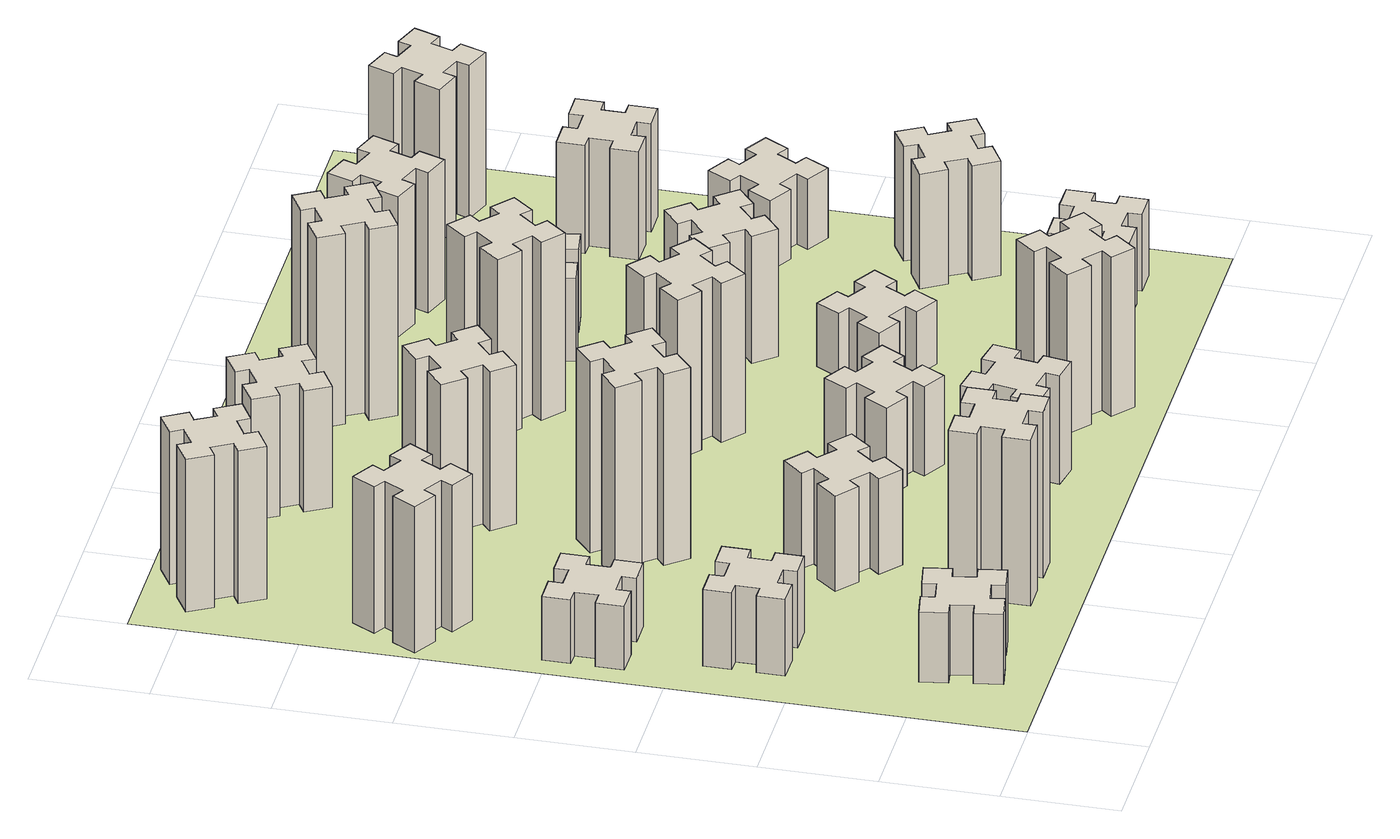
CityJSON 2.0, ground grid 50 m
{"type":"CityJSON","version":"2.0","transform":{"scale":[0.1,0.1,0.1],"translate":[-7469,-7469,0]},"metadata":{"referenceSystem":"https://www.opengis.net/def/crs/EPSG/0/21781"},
"CityObjects":{
"building1":{"type":"Building","attributes":{"class":"1000","function":"1000","usage":"1000","yearOfConstruction":2016,"roofType":"1000","measuredHeight":33,"storeysAboveGround":30,"storeysBelowGround":0},"geometry":[{"type":"Solid","lod":"1","boundaries":[[[[0,1,2,3,4,5,6,7,8,9,10,11,12,13,14,15,16,17,18,19]],[[17,16,20,21]],[[16,15,22,20]],[[15,14,23,22]],[[14,13,24,23]],[[13,12,25,24]],[[12,11,26,25]],[[11,10,27,26]],[[10,9,28,27]],[[9,8,29,28]],[[8,7,30,29]],[[7,6,31,30]],[[6,5,32,31]],[[5,4,33,32]],[[4,3,34,33]],[[3,2,35,34]],[[2,1,36,35]],[[1,0,37,36]],[[0,19,38,37]],[[19,18,39,38]],[[18,17,21,39]],[[24,25,26,27,28,29,30,31,32,33,34,35,36,37,38,39,21,20,22,23]]]]}]},
"building2":{"type":"Building","attributes":{"class":"1000","function":"1000","usage":"1000","yearOfConstruction":2016,"roofType":"1000","measuredHeight":36,"storeysAboveGround":30,"storeysBelowGround":0},"geometry":[{"type":"Solid","lod":"1","boundaries":[[[[40,41,42,43,44,45,46,47,48,49,50,51,52,53,54,55,56,57,58,59]],[[57,56,60,61]],[[56,55,62,60]],[[55,54,63,62]],[[54,53,64,63]],[[53,52,65,64]],[[52,51,66,65]],[[51,50,67,66]],[[50,49,68,67]],[[49,48,69,68]],[[48,47,70,69]],[[47,46,71,70]],[[46,45,72,71]],[[45,44,73,72]],[[44,43,74,73]],[[43,42,75,74]],[[42,41,76,75]],[[41,40,77,76]],[[40,59,78,77]],[[59,58,79,78]],[[58,57,61,79]],[[64,65,66,67,68,69,70,71,72,73,74,75,76,77,78,79,61,60,62,63]]]]}]},
"building3":{"type":"Building","attributes":{"class":"1000","function":"1000","usage":"1000","yearOfConstruction":2016,"roofType":"1000","measuredHeight":30,"storeysAboveGround":30,"storeysBelowGround":0},"geometry":[{"type":"Solid","lod":"1","boundaries":[[[[80,81,82,83,84,85,86,87,88,89,90,91,92,93,94,95,96,97,98,99]],[[97,96,100,101]],[[96,95,102,100]],[[95,94,103,102]],[[94,93,104,103]],[[93,92,105,104]],[[92,91,106,105]],[[91,90,107,106]],[[90,89,108,107]],[[89,88,109,108]],[[88,87,110,109]],[[87,86,111,110]],[[86,85,112,111]],[[85,84,113,112]],[[84,83,114,113]],[[83,82,115,114]],[[82,81,116,115]],[[81,80,117,116]],[[80,99,118,117]],[[99,98,119,118]],[[98,97,101,119]],[[104,105,106,107,108,109,110,111,112,113,114,115,116,117,118,119,101,100,102,103]]]]}]},
"building4":{"type":"Building","attributes":{"class":"1000","function":"1000","usage":"1000","yearOfConstruction":2016,"roofType":"1000","measuredHeight":69,"storeysAboveGround":30,"storeysBelowGround":0},"geometry":[{"type":"Solid","lod":"1","boundaries":[[[[120,121,122,123,124,125,126,127,128,129,130,131,132,133,134,135,136,137,138,139]],[[137,136,140,141]],[[136,135,142,140]],[[135,134,143,142]],[[134,133,144,143]],[[133,132,145,144]],[[132,131,146,145]],[[131,130,147,146]],[[130,129,148,147]],[[129,128,149,148]],[[128,127,150,149]],[[127,126,151,150]],[[126,125,152,151]],[[125,124,153,152]],[[124,123,154,153]],[[123,122,155,154]],[[122,121,156,155]],[[121,120,157,156]],[[120,139,158,157]],[[139,138,159,158]],[[138,137,141,159]],[[144,145,146,147,148,149,150,151,152,153,154,155,156,157,158,159,141,140,142,143]]]]}]},
"building5":{"type":"Building","attributes":{"class":"1000","function":"1000","usage":"1000","yearOfConstruction":2016,"roofType":"1000","measuredHeight":78,"storeysAboveGround":30,"storeysBelowGround":0},"geometry":[{"type":"Solid","lod":"1","boundaries":[[[[160,161,162,163,164,165,166,167,168,169,170,171,172,173,174,175,176,177,178,179]],[[177,176,180,181]],[[176,175,182,180]],[[175,174,183,182]],[[174,173,184,183]],[[173,172,185,184]],[[172,171,186,185]],[[171,170,187,186]],[[170,169,188,187]],[[169,168,189,188]],[[168,167,190,189]],[[167,166,191,190]],[[166,165,192,191]],[[165,164,193,192]],[[164,163,194,193]],[[163,162,195,194]],[[162,161,196,195]],[[161,160,197,196]],[[160,179,198,197]],[[179,178,199,198]],[[178,177,181,199]],[[184,185,186,187,188,189,190,191,192,193,194,195,196,197,198,199,181,180,182,183]]]]}]},
"building6":{"type":"Building","attributes":{"class":"1000","function":"1000","usage":"1000","yearOfConstruction":2016,"roofType":"1000","measuredHeight":72,"storeysAboveGround":30,"storeysBelowGround":0},"geometry":[{"type":"Solid","lod":"1","boundaries":[[[[200,201,202,203,204,205,206,207,208,209,210,211,212,213,214,215,216,217,218,219]],[[217,216,220,221]],[[216,215,222,220]],[[215,214,223,222]],[[214,213,224,223]],[[213,212,225,224]],[[212,211,226,225]],[[211,210,227,226]],[[210,209,228,227]],[[209,208,229,228]],[[208,207,230,229]],[[207,206,231,230]],[[206,205,232,231]],[[205,204,233,232]],[[204,203,234,233]],[[203,202,235,234]],[[202,201,236,235]],[[201,200,237,236]],[[200,219,238,237]],[[219,218,239,238]],[[218,217,221,239]],[[224,225,226,227,228,229,230,231,232,233,234,235,236,237,238,239,221,220,222,223]]]]}]},
"building7":{"type":"Building","attributes":{"class":"1000","function":"1000","usage":"1000","yearOfConstruction":2016,"roofType":"1000","measuredHeight":45,"storeysAboveGround":30,"storeysBelowGround":0},"geometry":[{"type":"Solid","lod":"1","boundaries":[[[[240,241,242,243,244,245,246,247,248,249,250,251,252,253,254,255,256,257,258,259]],[[257,256,260,261]],[[256,255,262,260]],[[255,254,263,262]],[[254,253,264,263]],[[253,252,265,264]],[[252,251,266,265]],[[251,250,267,266]],[[250,249,268,267]],[[249,248,269,268]],[[248,247,270,269]],[[247,246,271,270]],[[246,245,272,271]],[[245,244,273,272]],[[244,243,274,273]],[[243,242,275,274]],[[242,241,276,275]],[[241,240,277,276]],[[240,259,278,277]],[[259,258,279,278]],[[258,257,261,279]],[[264,265,266,267,268,269,270,271,272,273,274,275,276,277,278,279,261,260,262,263]]]]}]},
"building8":{"type":"Building","attributes":{"class":"1000","function":"1000","usage":"1000","yearOfConstruction":2016,"roofType":"1000","measuredHeight":90,"storeysAboveGround":30,"storeysBelowGround":0},"geometry":[{"type":"Solid","lod":"1","boundaries":[[[[280,281,282,283,284,285,286,287,288,289,290,291,292,293,294,295,296,297,298,299]],[[297,296,300,301]],[[296,295,302,300]],[[295,294,303,302]],[[294,293,304,303]],[[293,292,305,304]],[[292,291,306,305]],[[291,290,307,306]],[[290,289,308,307]],[[289,288,309,308]],[[288,287,310,309]],[[287,286,311,310]],[[286,285,312,311]],[[285,284,313,312]],[[284,283,314,313]],[[283,282,315,314]],[[282,281,316,315]],[[281,280,317,316]],[[280,299,318,317]],[[299,298,319,318]],[[298,297,301,319]],[[304,305,306,307,308,309,310,311,312,313,314,315,316,317,318,319,301,300,302,303]]]]}]},
"building9":{"type":"Building","attributes":{"class":"1000","function":"1000","usage":"1000","yearOfConstruction":2016,"roofType":"1000","measuredHeight":75,"storeysAboveGround":30,"storeysBelowGround":0},"geometry":[{"type":"Solid","lod":"1","boundaries":[[[[320,321,322,323,324,325,326,327,328,329,330,331,332,333,334,335,336,337,338,339]],[[337,336,340,341]],[[336,335,342,340]],[[335,334,343,342]],[[334,333,344,343]],[[333,332,345,344]],[[332,331,346,345]],[[331,330,347,346]],[[330,329,348,347]],[[329,328,349,348]],[[328,327,350,349]],[[327,326,351,350]],[[326,325,352,351]],[[325,324,353,352]],[[324,323,354,353]],[[323,322,355,354]],[[322,321,356,355]],[[321,320,357,356]],[[320,339,358,357]],[[339,338,359,358]],[[338,337,341,359]],[[344,345,346,347,348,349,350,351,352,353,354,355,356,357,358,359,341,340,342,343]]]]}]},
"building10":{"type":"Building","attributes":{"class":"1000","function":"1000","usage":"1000","yearOfConstruction":2016,"roofType":"1000","measuredHeight":51,"storeysAboveGround":30,"storeysBelowGround":0},"geometry":[{"type":"Solid","lod":"1","boundaries":[[[[360,361,362,363,364,365,366,367,368,369,370,371,372,373,374,375,376,377,378,379]],[[377,376,380,381]],[[376,375,382,380]],[[375,374,383,382]],[[374,373,384,383]],[[373,372,385,384]],[[372,371,386,385]],[[371,370,387,386]],[[370,369,388,387]],[[369,368,389,388]],[[368,367,390,389]],[[367,366,391,390]],[[366,365,392,391]],[[365,364,393,392]],[[364,363,394,393]],[[363,362,395,394]],[[362,361,396,395]],[[361,360,397,396]],[[360,379,398,397]],[[379,378,399,398]],[[378,377,381,399]],[[384,385,386,387,388,389,390,391,392,393,394,395,396,397,398,399,381,380,382,383]]]]}]},
"building11":{"type":"Building","attributes":{"class":"1000","function":"1000","usage":"1000","yearOfConstruction":2016,"roofType":"1000","measuredHeight":57,"storeysAboveGround":30,"storeysBelowGround":0},"geometry":[{"type":"Solid","lod":"1","boundaries":[[[[400,401,402,403,404,405,406,407,408,409,410,411,412,413,414,415,416,417,418,419]],[[417,416,420,421]],[[416,415,422,420]],[[415,414,423,422]],[[414,413,424,423]],[[413,412,425,424]],[[412,411,426,425]],[[411,410,427,426]],[[410,409,428,427]],[[409,408,429,428]],[[408,407,430,429]],[[407,406,431,430]],[[406,405,432,431]],[[405,404,433,432]],[[404,403,434,433]],[[403,402,435,434]],[[402,401,436,435]],[[401,400,437,436]],[[400,419,438,437]],[[419,418,439,438]],[[418,417,421,439]],[[424,425,426,427,428,429,430,431,432,433,434,435,436,437,438,439,421,420,422,423]]]]}]},
"building12":{"type":"Building","attributes":{"class":"1000","function":"1000","usage":"1000","yearOfConstruction":2016,"roofType":"1000","measuredHeight":42,"storeysAboveGround":30,"storeysBelowGround":0},"geometry":[{"type":"Solid","lod":"1","boundaries":[[[[440,441,442,443,444,445,446,447,448,449,450,451,452,453,454,455,456,457,458,459]],[[457,456,460,461]],[[456,455,462,460]],[[455,454,463,462]],[[454,453,464,463]],[[453,452,465,464]],[[452,451,466,465]],[[451,450,467,466]],[[450,449,468,467]],[[449,448,469,468]],[[448,447,470,469]],[[447,446,471,470]],[[446,445,472,471]],[[445,444,473,472]],[[444,443,474,473]],[[443,442,475,474]],[[442,441,476,475]],[[441,440,477,476]],[[440,459,478,477]],[[459,458,479,478]],[[458,457,461,479]],[[464,465,466,467,468,469,470,471,472,473,474,475,476,477,478,479,461,460,462,463]]]]}]},
"building13":{"type":"Building","attributes":{"class":"1000","function":"1000","usage":"1000","yearOfConstruction":2016,"roofType":"1000","measuredHeight":75,"storeysAboveGround":30,"storeysBelowGround":0},"geometry":[{"type":"Solid","lod":"1","boundaries":[[[[480,481,482,483,484,485,486,487,488,489,490,491,492,493,494,495,496,497,498,499]],[[497,496,500,501]],[[496,495,502,500]],[[495,494,503,502]],[[494,493,504,503]],[[493,492,505,504]],[[492,491,506,505]],[[491,490,507,506]],[[490,489,508,507]],[[489,488,509,508]],[[488,487,510,509]],[[487,486,511,510]],[[486,485,512,511]],[[485,484,513,512]],[[484,483,514,513]],[[483,482,515,514]],[[482,481,516,515]],[[481,480,517,516]],[[480,499,518,517]],[[499,498,519,518]],[[498,497,501,519]],[[504,505,506,507,508,509,510,511,512,513,514,515,516,517,518,519,501,500,502,503]]]]}]},
"building14":{"type":"Building","attributes":{"class":"1000","function":"1000","usage":"1000","yearOfConstruction":2016,"roofType":"1000","measuredHeight":75,"storeysAboveGround":30,"storeysBelowGround":0},"geometry":[{"type":"Solid","lod":"1","boundaries":[[[[520,521,522,523,524,525,526,527,528,529,530,531,532,533,534,535,536,537,538,539]],[[537,536,540,541]],[[536,535,542,540]],[[535,534,543,542]],[[534,533,544,543]],[[533,532,545,544]],[[532,531,546,545]],[[531,530,547,546]],[[530,529,548,547]],[[529,528,549,548]],[[528,527,550,549]],[[527,526,551,550]],[[526,525,552,551]],[[525,524,553,552]],[[524,523,554,553]],[[523,522,555,554]],[[522,521,556,555]],[[521,520,557,556]],[[520,539,558,557]],[[539,538,559,558]],[[538,537,541,559]],[[544,545,546,547,548,549,550,551,552,553,554,555,556,557,558,559,541,540,542,543]]]]}]},
"building15":{"type":"Building","attributes":{"class":"1000","function":"1000","usage":"1000","yearOfConstruction":2016,"roofType":"1000","measuredHeight":84,"storeysAboveGround":30,"storeysBelowGround":0},"geometry":[{"type":"Solid","lod":"1","boundaries":[[[[560,561,562,563,564,565,566,567,568,569,570,571,572,573,574,575,576,577,578,579]],[[577,576,580,581]],[[576,575,582,580]],[[575,574,583,582]],[[574,573,584,583]],[[573,572,585,584]],[[572,571,586,585]],[[571,570,587,586]],[[570,569,588,587]],[[569,568,589,588]],[[568,567,590,589]],[[567,566,591,590]],[[566,565,592,591]],[[565,564,593,592]],[[564,563,594,593]],[[563,562,595,594]],[[562,561,596,595]],[[561,560,597,596]],[[560,579,598,597]],[[579,578,599,598]],[[578,577,581,599]],[[584,585,586,587,588,589,590,591,592,593,594,595,596,597,598,599,581,580,582,583]]]]}]},
"building16":{"type":"Building","attributes":{"class":"1000","function":"1000","usage":"1000","yearOfConstruction":2016,"roofType":"1000","measuredHeight":90,"storeysAboveGround":30,"storeysBelowGround":0},"geometry":[{"type":"Solid","lod":"1","boundaries":[[[[600,601,602,603,604,605,606,607,608,609,610,611,612,613,614,615,616,617,618,619]],[[617,616,620,621]],[[616,615,622,620]],[[615,614,623,622]],[[614,613,624,623]],[[613,612,625,624]],[[612,611,626,625]],[[611,610,627,626]],[[610,609,628,627]],[[609,608,629,628]],[[608,607,630,629]],[[607,606,631,630]],[[606,605,632,631]],[[605,604,633,632]],[[604,603,634,633]],[[603,602,635,634]],[[602,601,636,635]],[[601,600,637,636]],[[600,619,638,637]],[[619,618,639,638]],[[618,617,621,639]],[[624,625,626,627,628,629,630,631,632,633,634,635,636,637,638,639,621,620,622,623]]]]}]},
"building17":{"type":"Building","attributes":{"class":"1000","function":"1000","usage":"1000","yearOfConstruction":2016,"roofType":"1000","measuredHeight":30,"storeysAboveGround":30,"storeysBelowGround":0},"geometry":[{"type":"Solid","lod":"1","boundaries":[[[[640,641,642,643,644,645,646,647,648,649,650,651,652,653,654,655,656,657,658,659]],[[657,656,660,661]],[[656,655,662,660]],[[655,654,663,662]],[[654,653,664,663]],[[653,652,665,664]],[[652,651,666,665]],[[651,650,667,666]],[[650,649,668,667]],[[649,648,669,668]],[[648,647,670,669]],[[647,646,671,670]],[[646,645,672,671]],[[645,644,673,672]],[[644,643,674,673]],[[643,642,675,674]],[[642,641,676,675]],[[641,640,677,676]],[[640,659,678,677]],[[659,658,679,678]],[[658,657,661,679]],[[664,665,666,667,668,669,670,671,672,673,674,675,676,677,678,679,661,660,662,663]]]]}]},
"building18":{"type":"Building","attributes":{"class":"1000","function":"1000","usage":"1000","yearOfConstruction":2016,"roofType":"1000","measuredHeight":60,"storeysAboveGround":30,"storeysBelowGround":0},"geometry":[{"type":"Solid","lod":"1","boundaries":[[[[680,681,682,683,684,685,686,687,688,689,690,691,692,693,694,695,696,697,698,699]],[[697,696,700,701]],[[696,695,702,700]],[[695,694,703,702]],[[694,693,704,703]],[[693,692,705,704]],[[692,691,706,705]],[[691,690,707,706]],[[690,689,708,707]],[[689,688,709,708]],[[688,687,710,709]],[[687,686,711,710]],[[686,685,712,711]],[[685,684,713,712]],[[684,683,714,713]],[[683,682,715,714]],[[682,681,716,715]],[[681,680,717,716]],[[680,699,718,717]],[[699,698,719,718]],[[698,697,701,719]],[[704,705,706,707,708,709,710,711,712,713,714,715,716,717,718,719,701,700,702,703]]]]}]},
"building19":{"type":"Building","attributes":{"class":"1000","function":"1000","usage":"1000","yearOfConstruction":2016,"roofType":"1000","measuredHeight":39,"storeysAboveGround":30,"storeysBelowGround":0},"geometry":[{"type":"Solid","lod":"1","boundaries":[[[[720,721,722,723,724,725,726,727,728,729,730,731,732,733,734,735,736,737,738,739]],[[737,736,740,741]],[[736,735,742,740]],[[735,734,743,742]],[[734,733,744,743]],[[733,732,745,744]],[[732,731,746,745]],[[731,730,747,746]],[[730,729,748,747]],[[729,728,749,748]],[[728,727,750,749]],[[727,726,751,750]],[[726,725,752,751]],[[725,724,753,752]],[[724,723,754,753]],[[723,722,755,754]],[[722,721,756,755]],[[721,720,757,756]],[[720,739,758,757]],[[739,738,759,758]],[[738,737,741,759]],[[744,745,746,747,748,749,750,751,752,753,754,755,756,757,758,759,741,740,742,743]]]]}]},
"building20":{"type":"Building","attributes":{"class":"1000","function":"1000","usage":"1000","yearOfConstruction":2016,"roofType":"1000","measuredHeight":36,"storeysAboveGround":30,"storeysBelowGround":0},"geometry":[{"type":"Solid","lod":"1","boundaries":[[[[760,761,762,763,764,765,766,767,768,769,770,771,772,773,774,775,776,777,778,779]],[[777,776,780,781]],[[776,775,782,780]],[[775,774,783,782]],[[774,773,784,783]],[[773,772,785,784]],[[772,771,786,785]],[[771,770,787,786]],[[770,769,788,787]],[[769,768,789,788]],[[768,767,790,789]],[[767,766,791,790]],[[766,765,792,791]],[[765,764,793,792]],[[764,763,794,793]],[[763,762,795,794]],[[762,761,796,795]],[[761,760,797,796]],[[760,779,798,797]],[[779,778,799,798]],[[778,777,781,799]],[[784,785,786,787,788,789,790,791,792,793,794,795,796,797,798,799,781,780,782,783]]]]}]},
"building21":{"type":"Building","attributes":{"class":"1000","function":"1000","usage":"1000","yearOfConstruction":2016,"roofType":"1000","measuredHeight":66,"storeysAboveGround":30,"storeysBelowGround":0},"geometry":[{"type":"Solid","lod":"1","boundaries":[[[[800,801,802,803,804,805,806,807,808,809,810,811,812,813,814,815,816,817,818,819]],[[817,816,820,821]],[[816,815,822,820]],[[815,814,823,822]],[[814,813,824,823]],[[813,812,825,824]],[[812,811,826,825]],[[811,810,827,826]],[[810,809,828,827]],[[809,808,829,828]],[[808,807,830,829]],[[807,806,831,830]],[[806,805,832,831]],[[805,804,833,832]],[[804,803,834,833]],[[803,802,835,834]],[[802,801,836,835]],[[801,800,837,836]],[[800,819,838,837]],[[819,818,839,838]],[[818,817,821,839]],[[824,825,826,827,828,829,830,831,832,833,834,835,836,837,838,839,821,820,822,823]]]]}]},
"building22":{"type":"Building","attributes":{"class":"1000","function":"1000","usage":"1000","yearOfConstruction":2016,"roofType":"1000","measuredHeight":54,"storeysAboveGround":30,"storeysBelowGround":0},"geometry":[{"type":"Solid","lod":"1","boundaries":[[[[840,841,842,843,844,845,846,847,848,849,850,851,852,853,854,855,856,857,858,859]],[[857,856,860,861]],[[856,855,862,860]],[[855,854,863,862]],[[854,853,864,863]],[[853,852,865,864]],[[852,851,866,865]],[[851,850,867,866]],[[850,849,868,867]],[[849,848,869,868]],[[848,847,870,869]],[[847,846,871,870]],[[846,845,872,871]],[[845,844,873,872]],[[844,843,874,873]],[[843,842,875,874]],[[842,841,876,875]],[[841,840,877,876]],[[840,859,878,877]],[[859,858,879,878]],[[858,857,861,879]],[[864,865,866,867,868,869,870,871,872,873,874,875,876,877,878,879,861,860,862,863]]]]}]},
"building23":{"type":"Building","attributes":{"class":"1000","function":"1000","usage":"1000","yearOfConstruction":2016,"roofType":"1000","measuredHeight":33,"storeysAboveGround":30,"storeysBelowGround":0},"geometry":[{"type":"Solid","lod":"1","boundaries":[[[[880,881,882,883,884,885,886,887,888,889,890,891,892,893,894,895,896,897,898,899]],[[897,896,900,901]],[[896,895,902,900]],[[895,894,903,902]],[[894,893,904,903]],[[893,892,905,904]],[[892,891,906,905]],[[891,890,907,906]],[[890,889,908,907]],[[889,888,909,908]],[[888,887,910,909]],[[887,886,911,910]],[[886,885,912,911]],[[885,884,913,912]],[[884,883,914,913]],[[883,882,915,914]],[[882,881,916,915]],[[881,880,917,916]],[[880,899,918,917]],[[899,898,919,918]],[[898,897,901,919]],[[904,905,906,907,908,909,910,911,912,913,914,915,916,917,918,919,901,900,902,903]]]]}]},
"building24":{"type":"Building","attributes":{"class":"1000","function":"1000","usage":"1000","yearOfConstruction":2016,"roofType":"1000","measuredHeight":51,"storeysAboveGround":30,"storeysBelowGround":0},"geometry":[{"type":"Solid","lod":"1","boundaries":[[[[920,921,922,923,924,925,926,927,928,929,930,931,932,933,934,935,936,937,938,939]],[[937,936,940,941]],[[936,935,942,940]],[[935,934,943,942]],[[934,933,944,943]],[[933,932,945,944]],[[932,931,946,945]],[[931,930,947,946]],[[930,929,948,947]],[[929,928,949,948]],[[928,927,950,949]],[[927,926,951,950]],[[926,925,952,951]],[[925,924,953,952]],[[924,923,954,953]],[[923,922,955,954]],[[922,921,956,955]],[[921,920,957,956]],[[920,939,958,957]],[[939,938,959,958]],[[938,937,941,959]],[[944,945,946,947,948,949,950,951,952,953,954,955,956,957,958,959,941,940,942,943]]]]}]},
"building25":{"type":"Building","attributes":{"class":"1000","function":"1000","usage":"1000","yearOfConstruction":2016,"roofType":"1000","measuredHeight":72,"storeysAboveGround":30,"storeysBelowGround":0},"geometry":[{"type":"Solid","lod":"1","boundaries":[[[[960,961,962,963,964,965,966,967,968,969,970,971,972,973,974,975,976,977,978,979]],[[977,976,980,981]],[[976,975,982,980]],[[975,974,983,982]],[[974,973,984,983]],[[973,972,985,984]],[[972,971,986,985]],[[971,970,987,986]],[[970,969,988,987]],[[969,968,989,988]],[[968,967,990,989]],[[967,966,991,990]],[[966,965,992,991]],[[965,964,993,992]],[[964,963,994,993]],[[963,962,995,994]],[[962,961,996,995]],[[961,960,997,996]],[[960,979,998,997]],[[979,978,999,998]],[[978,977,981,999]],[[984,985,986,987,988,989,990,991,992,993,994,995,996,997,998,999,981,980,982,983]]]]}]},
"landuse1":{"type":"LandUse","attributes":{"name":"plot1","function":"1010"},"geometry":[{"type":"MultiSurface","lod":"1","boundaries":[[[1000,1001,1002,1003]]]}]}
},
"vertices":[
[358,405,0],[376,307,0],[317,297,0],[337,178,0],[456,199,0],[445,258,0],[544,276,0],[554,217,0],[672,237,0],[651,356,0],[592,345,0],[575,444,0],[634,454,0],[613,572,0],[495,551,0],[505,492,0],[407,475,0],[397,534,0],[278,513,0],[299,395,0],[407,475,330],[397,534,330],[505,492,330],[495,551,330],[613,572,330],[634,454,330],[575,444,330],[592,345,330],[651,356,330],[672,237,330],[554,217,330],[544,276,330],[445,258,330],[456,199,330],[337,178,330],[317,297,330],[376,307,330],[358,405,330],[299,395,330],[278,513,330],
[265,1265,0],[265,1165,0],[205,1165,0],[205,1045,0],[325,1045,0],[325,1105,0],[425,1105,0],[425,1045,0],[545,1045,0],[545,1165,0],[485,1165,0],[485,1265,0],[545,1265,0],[545,1385,0],[425,1385,0],[425,1325,0],[325,1325,0],[325,1385,0],[205,1385,0],[205,1265,0],[325,1325,360],[325,1385,360],[425,1325,360],[425,1385,360],[545,1385,360],[545,1265,360],[485,1265,360],[485,1165,360],[545,1165,360],[545,1045,360],[425,1045,360],[425,1105,360],[325,1105,360],[325,1045,360],[205,1045,360],[205,1165,360],[265,1165,360],[265,1265,360],[205,1265,360],[205,1385,360],
[165,1905,0],[165,1805,0],[105,1805,0],[105,1685,0],[225,1685,0],[225,1745,0],[325,1745,0],[325,1685,0],[445,1685,0],[445,1805,0],[385,1805,0],[385,1905,0],[445,1905,0],[445,2025,0],[325,2025,0],[325,1965,0],[225,1965,0],[225,2025,0],[105,2025,0],[105,1905,0],[225,1965,300],[225,2025,300],[325,1965,300],[325,2025,300],[445,2025,300],[445,1905,300],[385,1905,300],[385,1805,300],[445,1805,300],[445,1685,300],[325,1685,300],[325,1745,300],[225,1745,300],[225,1685,300],[105,1685,300],[105,1805,300],[165,1805,300],[165,1905,300],[105,1905,300],[105,2025,300],
[346,2497,0],[396,2584,0],[448,2554,0],[508,2658,0],[404,2718,0],[374,2666,0],[287,2716,0],[317,2768,0],[213,2828,0],[153,2724,0],[205,2694,0],[155,2607,0],[103,2637,0],[43,2533,0],[147,2473,0],[177,2525,0],[264,2475,0],[234,2423,0],[338,2363,0],[398,2467,0],[264,2475,690],[234,2423,690],[177,2525,690],[147,2473,690],[43,2533,690],[103,2637,690],[155,2607,690],[205,2694,690],[153,2724,690],[213,2828,690],[317,2768,690],[287,2716,690],[374,2666,690],[404,2718,690],[508,2658,690],[448,2554,690],[396,2584,690],[346,2497,690],[398,2467,690],[338,2363,690],
[1065,265,0],[1165,265,0],[1165,205,0],[1285,205,0],[1285,325,0],[1225,325,0],[1225,425,0],[1285,425,0],[1285,545,0],[1165,545,0],[1165,485,0],[1065,485,0],[1065,545,0],[945,545,0],[945,425,0],[1005,425,0],[1005,325,0],[945,325,0],[945,205,0],[1065,205,0],[1005,325,780],[945,325,780],[1005,425,780],[945,425,780],[945,545,780],[1065,545,780],[1065,485,780],[1165,485,780],[1165,545,780],[1285,545,780],[1285,425,780],[1225,425,780],[1225,325,780],[1285,325,780],[1285,205,780],[1165,205,780],[1165,265,780],[1065,265,780],[1065,205,780],[945,205,780],
[496,3447,0],[446,3534,0],[498,3564,0],[438,3668,0],[334,3608,0],[364,3556,0],[277,3506,0],[247,3558,0],[143,3498,0],[203,3394,0],[255,3424,0],[305,3337,0],[253,3307,0],[313,3203,0],[417,3263,0],[387,3315,0],[474,3365,0],[504,3313,0],[608,3373,0],[548,3477,0],[474,3365,720],[504,3313,720],[387,3315,720],[417,3263,720],[313,3203,720],[253,3307,720],[305,3337,720],[255,3424,720],[203,3394,720],[143,3498,720],[247,3558,720],[277,3506,720],[364,3556,720],[334,3608,720],[438,3668,720],[498,3564,720],[446,3534,720],[496,3447,720],[548,3477,720],[608,3373,720],
[1063,1124,0],[999,1048,0],[953,1086,0],[876,994,0],[968,917,0],[1006,963,0],[1083,899,0],[1044,853,0],[1136,776,0],[1213,868,0],[1167,906,0],[1232,983,0],[1278,944,0],[1355,1036,0],[1263,1113,0],[1224,1067,0],[1148,1132,0],[1186,1178,0],[1094,1255,0],[1017,1163,0],[1148,1132,450],[1186,1178,450],[1224,1067,450],[1263,1113,450],[1355,1036,450],[1278,944,450],[1232,983,450],[1167,906,450],[1213,868,450],[1136,776,450],[1044,853,450],[1083,899,450],[1006,963,450],[968,917,450],[876,994,450],[953,1086,450],[999,1048,450],[1063,1124,450],[1017,1163,450],[1094,1255,450],
[1048,1739,0],[1124,1803,0],[1163,1757,0],[1255,1834,0],[1178,1926,0],[1132,1888,0],[1067,1964,0],[1113,2003,0],[1036,2095,0],[944,2018,0],[983,1972,0],[906,1907,0],[868,1953,0],[776,1876,0],[853,1784,0],[899,1823,0],[963,1746,0],[917,1708,0],[994,1616,0],[1086,1693,0],[963,1746,900],[917,1708,900],[899,1823,900],[853,1784,900],[776,1876,900],[868,1953,900],[906,1907,900],[983,1972,900],[944,2018,900],[1036,2095,900],[1113,2003,900],[1067,1964,900],[1132,1888,900],[1178,1926,900],[1255,1834,900],[1163,1757,900],[1124,1803,900],[1048,1739,900],[1086,1693,900],[994,1616,900],
[1148,2479,0],[1224,2543,0],[1263,2497,0],[1355,2574,0],[1278,2666,0],[1232,2628,0],[1167,2704,0],[1213,2743,0],[1136,2835,0],[1044,2758,0],[1083,2712,0],[1006,2647,0],[968,2693,0],[876,2616,0],[953,2524,0],[999,2563,0],[1063,2486,0],[1017,2448,0],[1094,2356,0],[1186,2433,0],[1063,2486,750],[1017,2448,750],[999,2563,750],[953,2524,750],[876,2616,750],[968,2693,750],[1006,2647,750],[1083,2712,750],[1044,2758,750],[1136,2835,750],[1213,2743,750],[1167,2704,750],[1232,2628,750],[1278,2666,750],[1355,2574,750],[1263,2497,750],[1224,2543,750],[1148,2479,750],[1186,2433,750],[1094,2356,750],
[1756,544,0],[1738,445,0],[1679,456,0],[1658,337,0],[1777,317,0],[1787,376,0],[1885,358,0],[1875,299,0],[1993,278,0],[2014,397,0],[1955,407,0],[1972,505,0],[2031,495,0],[2052,613,0],[1934,634,0],[1924,575,0],[1825,592,0],[1836,651,0],[1717,672,0],[1697,554,0],[1825,592,510],[1836,651,510],[1924,575,510],[1934,634,510],[2052,613,510],[2031,495,510],[1972,505,510],[1955,407,510],[2014,397,510],[1993,278,510],[1875,299,510],[1885,358,510],[1787,376,510],[1777,317,510],[1658,337,510],[1679,456,510],[1738,445,510],[1756,544,510],[1697,554,510],[1717,672,510],
[1236,3347,0],[1186,3434,0],[1238,3464,0],[1178,3568,0],[1074,3508,0],[1104,3456,0],[1017,3406,0],[987,3458,0],[883,3398,0],[943,3294,0],[995,3324,0],[1045,3237,0],[993,3207,0],[1053,3103,0],[1157,3163,0],[1127,3215,0],[1214,3265,0],[1244,3213,0],[1348,3273,0],[1288,3377,0],[1214,3265,570],[1244,3213,570],[1127,3215,570],[1157,3163,570],[1053,3103,570],[993,3207,570],[1045,3237,570],[995,3324,570],[943,3294,570],[883,3398,570],[987,3458,570],[1017,3406,570],[1104,3456,570],[1074,3508,570],[1178,3568,570],[1238,3464,570],[1186,3434,570],[1236,3347,570],[1288,3377,570],[1348,3273,570],
[1926,917,0],[1976,1004,0],[2028,974,0],[2088,1078,0],[1984,1138,0],[1954,1086,0],[1867,1136,0],[1897,1188,0],[1793,1248,0],[1733,1144,0],[1785,1114,0],[1735,1027,0],[1683,1057,0],[1623,953,0],[1727,893,0],[1757,945,0],[1844,895,0],[1814,843,0],[1918,783,0],[1978,887,0],[1844,895,420],[1814,843,420],[1757,945,420],[1727,893,420],[1623,953,420],[1683,1057,420],[1735,1027,420],[1785,1114,420],[1733,1144,420],[1793,1248,420],[1897,1188,420],[1867,1136,420],[1954,1086,420],[1984,1138,420],[2088,1078,420],[2028,974,420],[1976,1004,420],[1926,917,420],[1978,887,420],[1918,783,420],
[1903,1964,0],[1839,1888,0],[1793,1926,0],[1716,1834,0],[1808,1757,0],[1846,1803,0],[1923,1739,0],[1884,1693,0],[1976,1616,0],[2053,1708,0],[2007,1746,0],[2072,1823,0],[2118,1784,0],[2195,1876,0],[2103,1953,0],[2064,1907,0],[1988,1972,0],[2026,2018,0],[1934,2095,0],[1857,2003,0],[1988,1972,750],[2026,2018,750],[2064,1907,750],[2103,1953,750],[2195,1876,750],[2118,1784,750],[2072,1823,750],[2007,1746,750],[2053,1708,750],[1976,1616,750],[1884,1693,750],[1923,1739,750],[1846,1803,750],[1808,1757,750],[1716,1834,750],[1793,1926,750],[1839,1888,750],[1903,1964,750],[1857,2003,750],[1934,2095,750],
[2604,427,0],[2528,492,0],[2566,538,0],[2474,615,0],[2397,523,0],[2443,484,0],[2379,408,0],[2333,446,0],[2256,354,0],[2348,277,0],[2386,323,0],[2463,259,0],[2424,213,0],[2516,136,0],[2593,228,0],[2547,266,0],[2612,343,0],[2658,304,0],[2735,396,0],[2643,473,0],[2612,343,750],[2658,304,750],[2547,266,750],[2593,228,750],[2516,136,750],[2424,213,750],[2463,259,750],[2386,323,750],[2348,277,750],[2256,354,750],[2333,446,750],[2379,408,750],[2443,484,750],[2397,523,750],[2474,615,750],[2566,538,750],[2528,492,750],[2604,427,750],[2643,473,750],[2735,396,750],
[2007,2486,0],[2072,2563,0],[2118,2524,0],[2195,2616,0],[2103,2693,0],[2064,2647,0],[1988,2712,0],[2026,2758,0],[1934,2835,0],[1857,2743,0],[1903,2704,0],[1839,2628,0],[1793,2666,0],[1716,2574,0],[1808,2497,0],[1846,2543,0],[1923,2479,0],[1884,2433,0],[1976,2356,0],[2053,2448,0],[1923,2479,840],[1884,2433,840],[1846,2543,840],[1808,2497,840],[1716,2574,840],[1793,2666,840],[1839,2628,840],[1903,2704,840],[1857,2743,840],[1934,2835,840],[2026,2758,840],[1988,2712,840],[2064,2647,840],[2103,2693,840],[2195,2616,840],[2118,2524,840],[2072,2563,840],[2007,2486,840],[2053,2448,840],[1976,2356,840],
[1735,3224,0],[1785,3137,0],[1733,3107,0],[1793,3003,0],[1897,3063,0],[1867,3115,0],[1954,3165,0],[1984,3113,0],[2088,3173,0],[2028,3277,0],[1976,3247,0],[1926,3334,0],[1978,3364,0],[1918,3468,0],[1814,3408,0],[1844,3356,0],[1757,3306,0],[1727,3358,0],[1623,3298,0],[1683,3194,0],[1757,3306,900],[1727,3358,900],[1844,3356,900],[1814,3408,900],[1918,3468,900],[1978,3364,900],[1926,3334,900],[1976,3247,900],[2028,3277,900],[2088,3173,900],[1984,3113,900],[1954,3165,900],[1867,3115,900],[1897,3063,900],[1793,3003,900],[1733,3107,900],[1785,3137,900],[1735,3224,900],[1683,3194,900],[1623,3298,900],
[2497,1145,0],[2584,1095,0],[2554,1043,0],[2658,983,0],[2718,1087,0],[2666,1117,0],[2716,1204,0],[2768,1174,0],[2828,1278,0],[2724,1338,0],[2694,1286,0],[2607,1336,0],[2637,1388,0],[2533,1448,0],[2473,1344,0],[2525,1314,0],[2475,1227,0],[2423,1257,0],[2363,1153,0],[2467,1093,0],[2475,1227,300],[2423,1257,300],[2525,1314,300],[2473,1344,300],[2533,1448,300],[2637,1388,300],[2607,1336,300],[2694,1286,300],[2724,1338,300],[2828,1278,300],[2768,1174,300],[2716,1204,300],[2666,1117,300],[2718,1087,300],[2658,983,300],[2554,1043,300],[2584,1095,300],[2497,1145,300],[2467,1093,300],[2363,1153,300],
[2628,1739,0],[2704,1803,0],[2743,1757,0],[2835,1834,0],[2758,1926,0],[2712,1888,0],[2647,1964,0],[2693,2003,0],[2616,2095,0],[2524,2018,0],[2563,1972,0],[2486,1907,0],[2448,1953,0],[2356,1876,0],[2433,1784,0],[2479,1823,0],[2543,1746,0],[2497,1708,0],[2574,1616,0],[2666,1693,0],[2543,1746,600],[2497,1708,600],[2479,1823,600],[2433,1784,600],[2356,1876,600],[2448,1953,600],[2486,1907,600],[2563,1972,600],[2524,2018,600],[2616,2095,600],[2693,2003,600],[2647,1964,600],[2712,1888,600],[2758,1926,600],[2835,1834,600],[2743,1757,600],[2704,1803,600],[2628,1739,600],[2666,1693,600],[2574,1616,600],
[2612,2565,0],[2595,2664,0],[2654,2674,0],[2633,2792,0],[2515,2771,0],[2525,2712,0],[2427,2695,0],[2417,2754,0],[2298,2733,0],[2319,2615,0],[2378,2625,0],[2396,2527,0],[2337,2517,0],[2357,2398,0],[2476,2419,0],[2465,2478,0],[2564,2496,0],[2574,2437,0],[2692,2457,0],[2671,2576,0],[2564,2496,390],[2574,2437,390],[2465,2478,390],[2476,2419,390],[2357,2398,390],[2337,2517,390],[2396,2527,390],[2378,2625,390],[2319,2615,390],[2298,2733,390],[2417,2754,390],[2427,2695,390],[2525,2712,390],[2515,2771,390],[2633,2792,390],[2654,2674,390],[2595,2664,390],[2612,2565,390],[2671,2576,390],[2692,2457,390],
[3385,585,0],[3285,585,0],[3285,645,0],[3165,645,0],[3165,525,0],[3225,525,0],[3225,425,0],[3165,425,0],[3165,305,0],[3285,305,0],[3285,365,0],[3385,365,0],[3385,305,0],[3505,305,0],[3505,425,0],[3445,425,0],[3445,525,0],[3505,525,0],[3505,645,0],[3385,645,0],[3445,525,360],[3505,525,360],[3445,425,360],[3505,425,360],[3505,305,360],[3385,305,360],[3385,365,360],[3285,365,360],[3285,305,360],[3165,305,360],[3165,425,360],[3225,425,360],[3225,525,360],[3165,525,360],[3165,645,360],[3285,645,360],[3285,585,360],[3385,585,360],[3385,645,360],[3505,645,360],
[2682,3151,0],[2716,3245,0],[2772,3224,0],[2813,3337,0],[2700,3378,0],[2680,3322,0],[2586,3356,0],[2607,3412,0],[2494,3453,0],[2453,3340,0],[2509,3320,0],[2475,3226,0],[2419,3247,0],[2377,3134,0],[2490,3093,0],[2511,3149,0],[2605,3115,0],[2584,3059,0],[2697,3017,0],[2738,3130,0],[2605,3115,660],[2584,3059,660],[2511,3149,660],[2490,3093,660],[2377,3134,660],[2419,3247,660],[2475,3226,660],[2509,3320,660],[2453,3340,660],[2494,3453,660],[2607,3412,660],[2586,3356,660],[2680,3322,660],[2700,3378,660],[2813,3337,660],[2772,3224,660],[2716,3245,660],[2682,3151,660],[2738,3130,660],[2697,3017,660],
[3315,1104,0],[3365,1017,0],[3313,987,0],[3373,883,0],[3477,943,0],[3447,995,0],[3534,1045,0],[3564,993,0],[3668,1053,0],[3608,1157,0],[3556,1127,0],[3506,1214,0],[3558,1244,0],[3498,1348,0],[3394,1288,0],[3424,1236,0],[3337,1186,0],[3307,1238,0],[3203,1178,0],[3263,1074,0],[3337,1186,540],[3307,1238,540],[3424,1236,540],[3394,1288,540],[3498,1348,540],[3558,1244,540],[3506,1214,540],[3556,1127,540],[3608,1157,540],[3668,1053,540],[3564,993,540],[3534,1045,540],[3447,995,540],[3477,943,540],[3373,883,540],[3313,987,540],[3365,1017,540],[3315,1104,540],[3263,1074,540],[3203,1178,540],
[3506,1757,0],[3556,1844,0],[3608,1814,0],[3668,1918,0],[3564,1978,0],[3534,1926,0],[3447,1976,0],[3477,2028,0],[3373,2088,0],[3313,1984,0],[3365,1954,0],[3315,1867,0],[3263,1897,0],[3203,1793,0],[3307,1733,0],[3337,1785,0],[3424,1735,0],[3394,1683,0],[3498,1623,0],[3558,1727,0],[3424,1735,330],[3394,1683,330],[3337,1785,330],[3307,1733,330],[3203,1793,330],[3263,1897,330],[3315,1867,330],[3365,1954,330],[3313,1984,330],[3373,2088,330],[3477,2028,330],[3447,1976,330],[3534,1926,330],[3564,1978,330],[3668,1918,330],[3608,1814,330],[3556,1844,330],[3506,1757,330],[3558,1727,330],[3498,1623,330],
[3385,2605,0],[3285,2605,0],[3285,2665,0],[3165,2665,0],[3165,2545,0],[3225,2545,0],[3225,2445,0],[3165,2445,0],[3165,2325,0],[3285,2325,0],[3285,2385,0],[3385,2385,0],[3385,2325,0],[3505,2325,0],[3505,2445,0],[3445,2445,0],[3445,2545,0],[3505,2545,0],[3505,2665,0],[3385,2665,0],[3445,2545,510],[3505,2545,510],[3445,2445,510],[3505,2445,510],[3505,2325,510],[3385,2325,510],[3385,2385,510],[3285,2385,510],[3285,2325,510],[3165,2325,510],[3165,2445,510],[3225,2445,510],[3225,2545,510],[3165,2545,510],[3165,2665,510],[3285,2665,510],[3285,2605,510],[3385,2605,510],[3385,2665,510],[3505,2665,510],
[3420,3322,0],[3326,3356,0],[3347,3412,0],[3234,3453,0],[3193,3340,0],[3249,3320,0],[3215,3226,0],[3159,3247,0],[3117,3134,0],[3230,3093,0],[3251,3149,0],[3345,3115,0],[3324,3059,0],[3437,3017,0],[3478,3130,0],[3422,3151,0],[3456,3245,0],[3512,3224,0],[3553,3337,0],[3440,3378,0],[3456,3245,720],[3512,3224,720],[3422,3151,720],[3478,3130,720],[3437,3017,720],[3324,3059,720],[3345,3115,720],[3251,3149,720],[3230,3093,720],[3117,3134,720],[3159,3247,720],[3215,3226,720],[3249,3320,720],[3193,3340,720],[3234,3453,720],[3347,3412,720],[3326,3356,720],[3420,3322,720],[3440,3378,720],[3553,3337,720],
[5,3705,0],[3705,3705,0],[3705,5,0],[5,5,0]
]}
